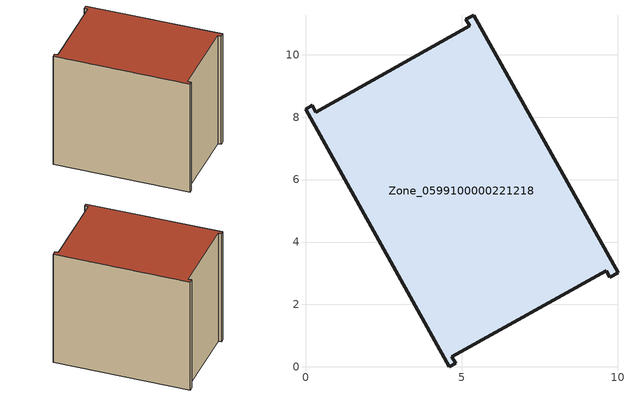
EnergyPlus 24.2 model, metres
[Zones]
Zone_0599100000221218
 floor ground (C_G): 0.33,8.16 5.26,10.92 5.14,11.13 5.39,11.27 10.01,3.02 9.75,2.87 9.63,3.08 4.69,0.32 4.81,0.11 4.61,0 0,8.25 0.21,8.37 z0
 wall outside (C_F): 0.21,8.37 0,8.25 4.61,0 4.81,0.11 4.69,0.32 9.63,3.08 9.75,2.87 10.01,3.02 5.39,11.27 5.14,11.13 5.26,10.92 0.33,8.16 0.21,8.37 z0:8.44
 roof outside (C_R): 0.33,8.16 0.21,8.37 0,8.25 4.61,0 4.81,0.11 4.69,0.32 9.63,3.08 9.75,2.87 10.01,3.02 5.39,11.27 5.14,11.13 5.26,10.92 z8.44
[BUILDING]
Pand.0599100000221218: North Axis=0; Terrain=City; Loads Convergence Tolerance Value=0.04; Temperature Convergence Tolerance Value=0.4; Solar Distribution=FullExterior; Maximum Number of Warmup Days=25; Minimum Number of Warmup Days=1
[Site:Location]
Rotterdam.The.Hague.AP_ZH_NLD Design_Conditions: Latitude=51.96; Longitude=4.45; Time Zone=1; Elevation=-4.5
[SITE:GROUNDTEMPERATURE:BUILDINGSURFACE]
18, 18, 18, 18, 18, 18, 18, 18, 18, 18, 18, 18
[MATERIAL] Thermal Absorptance=0.9; Solar Absorptance=0.7; Visible Absorptance=0.7
Name | Roughness | Thickness | Conductivity | Density | Specific Heat
G.TI.1965-1974 | MediumSmooth | 0.15 | 0.882353 | 540 | 1210
F.TI.1965-1974 | Rough | 0.3 | 0.697674 | 1920 | 840
R.TI.1965-1974 | MediumRough | 0.2 | 0.232558 | 1500 | 1000
[CONSTRUCTION]
C_G: G.TI.1965-1974
C_F: F.TI.1965-1974
C_R: R.TI.1965-1974
[ZONE]
Zone_0599100000221218: Type=1; Multiplier=1; Ceiling Height=Autocalculate; Volume=Autocalculate; Floor Area=autocalculate; Part of Total Floor Area=Yes
[ZONEINFILTRATION:DESIGNFLOWRATE]
Infil_Zone_0599100000221218: Zone or ZoneList or Space or SpaceList=Zone_0599100000221218; Schedule=AlwaysOn; Design Flow Rate Calculation Method=Flow/Area; Flow Rate per Floor Area=0.003; Constant Term Coefficient=1; Temperature Term Coefficient=0; Velocity Term Coefficient=0; Velocity Squared Term Coefficient=0
[HVACTEMPLATE:ZONE:IDEALLOADSAIRSYSTEM]
Zone_0599100000221218: Maximum Heating Supply Air Temperature=50; Minimum Cooling Supply Air Temperature=13; Maximum Heating Supply Air Humidity Ratio=0.0156; Minimum Cooling Supply Air Humidity Ratio=0.0077; Heating Limit=NoLimit; Cooling Limit=NoLimit; Dehumidification Control Type=ConstantSensibleHeatRatio; Cooling Sensible Heat Ratio=0.7; Dehumidification Setpoint=60; Humidification Control Type=None; Humidification Setpoint=30; Outdoor Air Method=None; Outdoor Air Flow Rate per Person=0.00944; Outdoor Air Flow Rate per Zone Floor Area=0; Outdoor Air Flow Rate per Zone=0; Demand Controlled Ventilation Type=None; Outdoor Air Economizer Type=NoEconomizer; Heat Recovery Type=None; Sensible Heat Recovery Effectiveness=0.7; Latent Heat Recovery Effectiveness=0.65
[ZONECONTROL:THERMOSTAT]
ThermostatControl_Zone_0599100000221218: Zone or ZoneList=Zone_0599100000221218; Control Type Schedule=DualSetpointControlType; Control 1=Thermostat_Zone_0599100000221218; Temperature Difference Between Cutout And Setpoint=0
[THERMOSTATSETPOINT:DUALSETPOINT]
Thermostat_Zone_0599100000221218: Heating Setpoint Temperature Schedule=HeatingSetpoint_Zone_0599100000221218; Cooling Setpoint Temperature Schedule=CoolingSetpoint_Zone_0599100000221218
[SCHEDULE:COMPACT]
HeatingSetpoint_Zone_0599100000221218: Through: 12/31, For: AllDays, Until: 24:00, 21
CoolingSetpoint_Zone_0599100000221218: Through: 12/31, For: AllDays, Until: 24:00, 24
DualSetpointControlType: Through: 12/31, For: AllDays, Until: 24:00, 4
AlwaysOn: Through: 12/31, For: AllDays, Until: 24:00, 1
